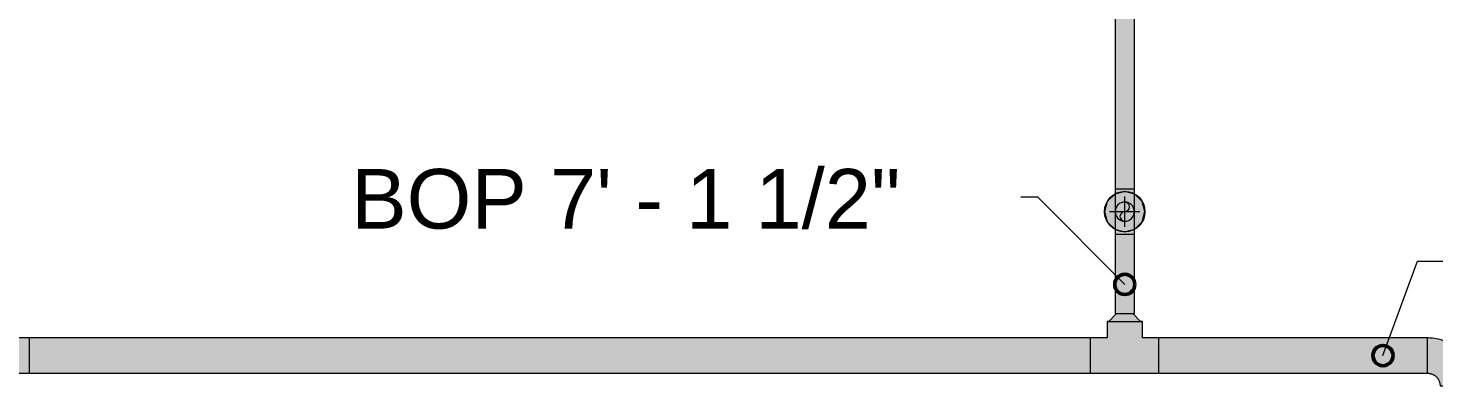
# Model space of a CAD drawing. Header units: inches. Extents: x -3385 to 41, y 7 to 1342.
# Drawn here: x -2508.7 to -2369.4, y 918.5 to 953.9 of the extents above; entities that cross this region are included whole.
import ezdxf

# ---------------------------------------------------------------- set-up
doc = ezdxf.new("R2010")
doc.units = ezdxf.units.IN
doc.header["$MEASUREMENT"] = 0
for name, color, linetype, lineweight in [('A-ANNO-NOTE', 131, 'Continuous', 9), ('G-ANNO-DIMS', 111, 'Continuous', 9), ('P-PIPE', 3, 'Continuous', 9), ('P-PIPE-CNTR', 3, 'Continuous', 9)]:
    doc.layers.add(name, color=color, linetype=linetype, lineweight=lineweight)
doc.styles.add('Arial', font='arial.ttf', dxfattribs={"height": 5.901198})

# ---------------------------------------------------------------- blocks, each defined once
blk = doc.blocks.new('Elbow - Welded - Generic - Standard-1105716-LOWER PARKING')
at = {"layer": 'P-PIPE'}
for points in [[(-2366.99, 918.5), (-2365.24, 918.5), (-2365.48, 919.97), (-2366.15, 921.29), (-2367.23, 922.35), (-2368.52, 923.01), (-2369.99, 923.24), (-2369.98, 922.37), (-2369.98, 919.74), (-2369.36, 919.58), (-2368.91, 919.12), (-2368.74, 918.5), (-2367.03, 918.5)], [(-2365.81, 920.63), (-2365.99, 921.01), (-2366.04, 921.08), (-2365.94, 920.88)]]:
    blk.add_hatch(color=256, dxfattribs=at).paths.add_polyline_path(points, flags=0)
at = {"layer": 'P-PIPE', "flags": 128}
for points in [[(-2368.21, 922.9), (-2368.39, 922.97), (-2368.57, 923.03), (-2368.75, 923.08), (-2368.94, 923.12), (-2369.12, 923.16), (-2369.31, 923.19), (-2369.5, 923.22), (-2369.69, 923.23), (-2369.88, 923.24), (-2369.99, 923.24)], [(-2365.24, 918.5), (-2365.25, 918.69), (-2365.26, 918.88), (-2365.28, 919.07), (-2365.3, 919.26), (-2365.34, 919.44), (-2365.38, 919.63), (-2365.43, 919.81), (-2365.48, 919.99), (-2365.55, 920.17), (-2365.62, 920.35), (-2365.7, 920.52), (-2365.78, 920.69), (-2365.87, 920.86), (-2365.97, 921.02), (-2366.07, 921.18), (-2366.18, 921.33), (-2366.3, 921.48), (-2366.42, 921.63), (-2366.55, 921.77), (-2366.68, 921.9), (-2366.82, 922.03), (-2366.96, 922.16), (-2367.11, 922.27), (-2367.27, 922.38), (-2367.42, 922.49), (-2367.59, 922.59), (-2367.75, 922.68), (-2367.92, 922.77), (-2368.09, 922.85), (-2368.21, 922.9)], [(-2369.99, 919.74), (-2369.94, 919.74), (-2369.89, 919.74), (-2369.84, 919.73), (-2369.79, 919.73), (-2369.74, 919.72), (-2369.69, 919.71), (-2369.64, 919.69), (-2369.59, 919.68), (-2369.55, 919.66), (-2369.52, 919.65)], [(-2369.52, 919.65), (-2369.48, 919.63), (-2369.43, 919.61), (-2369.39, 919.59), (-2369.34, 919.56), (-2369.3, 919.54), (-2369.26, 919.51), (-2369.22, 919.48), (-2369.18, 919.45), (-2369.15, 919.42), (-2369.11, 919.38), (-2369.07, 919.34), (-2369.04, 919.31), (-2369.01, 919.27), (-2368.98, 919.23), (-2368.95, 919.19), (-2368.93, 919.15), (-2368.9, 919.1), (-2368.88, 919.06), (-2368.86, 919.02), (-2368.84, 918.97), (-2368.82, 918.92), (-2368.8, 918.88), (-2368.79, 918.83), (-2368.78, 918.78), (-2368.77, 918.73), (-2368.76, 918.68), (-2368.75, 918.63), (-2368.75, 918.58), (-2368.74, 918.53), (-2368.74, 918.5)]]:
    blk.add_lwpolyline(points, dxfattribs=at)
at = {"layer": 'P-PIPE'}
for centre, major_axis, ratio, start_param, end_param in [((-2369.99, 921.49), (0, 1.75), 0.002083, 6.022208, 6.282346), ((-2369.99, 921.49), (0, 1.75), 0.002083, 5.759846, 6.020547), ((-2369.99, 921.49), (0, 1.75), 0.002083, 5.497925, 5.758747), ((-2369.99, 921.49), (0, 1.75), 0.002083, 5.236067, 5.496948), ((-2369.99, 921.49), (0, 1.75), 0.002083, 4.974229, 5.235148), ((-2369.99, 921.49), (0, 1.75), 0.002083, 4.712399, 4.973349), ((-2369.99, 921.49), (0, 1.75), 0.002083, 4.45057, 4.71155), ((-2369.99, 921.49), (0, 1.75), 0.002083, 4.18874, 4.44975), ((-2369.99, 921.49), (0, 1.75), 0.002083, 3.141593, 3.402553), ((-2369.99, 921.49), (0, 1.75), 0.002083, 3.926902, 4.187951), ((-2369.99, 921.49), (0, 1.75), 0.002083, 3.665044, 3.926151), ((-2369.99, 921.49), (0, 1.75), 0.002083, 3.403122, 3.664352), ((-2366.99, 918.5), (1.75, 0), 0.000839, 3.143676, 3.401381), ((-2366.99, 918.5), (1.75, 0), 0.000839, 3.405475, 3.664554), ((-2366.99, 918.5), (1.75, 0), 0.000839, 3.667275, 6.283185)]:
    blk.add_ellipse(centre, major_axis=major_axis, ratio=ratio, start_param=start_param, end_param=end_param, dxfattribs=at)

msp = doc.modelspace()

# ---------------------------------------------------------------- hatches: boundary and pattern name
at = {"layer": 'A-ANNO-NOTE'}
h = msp.add_hatch(color=256, dxfattribs=at)
edge = h.paths.add_edge_path(flags=0)
edge.add_arc((-2400, 935.743), 2, 0, 360)
msp.add_hatch(color=256, dxfattribs=at).paths.add_polyline_path([(-2400, 933.743), (-2399, 934.011), (-2398.268, 934.743), (-2398, 935.743), (-2398.268, 936.743), (-2399, 937.475), (-2400, 937.743), (-2401, 937.475), (-2401.732, 936.743), (-2402, 935.743), (-2401.732, 934.743), (-2401, 934.011), (-2400.404, 933.851)], flags=0)
at = {"layer": 'P-PIPE'}
h = msp.add_hatch(color=256, dxfattribs=at)
h.paths.add_polyline_path([(-2400.672, 937.984), (-2400.672, 937.985), (-2400.672, 947.597)], flags=0)
h.paths.add_polyline_path([(-2400, 937.983), (-2400, 1062.495), (-2400.95, 1062.498), (-2400.95, 937.987), (-2400.473, 937.983), (-2400.246, 937.983)], flags=0)
for points in [[(-2400, 937.983), (-2399.05, 937.987), (-2399.05, 1062.499), (-2399.528, 1062.495), (-2400, 1062.495), (-2400, 947.597)], [(-2400, 934.793), (-2399.754, 934.825), (-2399.525, 934.92), (-2399.328, 935.071), (-2399.177, 935.268), (-2399.082, 935.497), (-2399.05, 935.743), (-2399.082, 935.989), (-2399.177, 936.218), (-2399.328, 936.415), (-2399.525, 936.566), (-2399.754, 936.66), (-2400, 936.693), (-2400.246, 936.66), (-2400.475, 936.566), (-2400.672, 936.415), (-2400.823, 936.218), (-2400.918, 935.989), (-2400.95, 935.743), (-2400.918, 935.497), (-2400.823, 935.268), (-2400.672, 935.071), (-2400.475, 934.92), (-2400.246, 934.825)], [(-2400, 925.655), (-2400, 933.495), (-2400.95, 933.498), (-2400.95, 925.659), (-2400.475, 925.656), (-2400.246, 925.656)], [(-2399.997, 924.872), (-2398.438, 924.878), (-2399.188, 925.657), (-2400.823, 925.649), (-2401.563, 924.878), (-2400.246, 924.872), (-2399.998, 924.872)], [(-2399.996, 921.485), (-2398.25, 923.242), (-2398.25, 924.878), (-2398.868, 924.873), (-2401.7, 924.877), (-2401.75, 924.878), (-2401.75, 923.242), (-2400.449, 921.938), (-2400.291, 921.779)], [(-2399.544, 924.871), (-2401.563, 924.878), (-2401.563, 924.881), (-2401.208, 924.873), (-2399.702, 924.871)], [(-2510.194, 919.742), (-2508.56, 919.742), (-2508.557, 920.832), (-2508.56, 923.242), (-2515.332, 923.242), (-2515.329, 922.374), (-2515.332, 919.742), (-2513.696, 919.742), (-2512.395, 921.046), (-2511.942, 921.5), (-2510.196, 919.742)], [(-2508.557, 921.492), (-2403.382, 921.492), (-2403.386, 923.242), (-2508.56, 923.242), (-2508.557, 922.367), (-2508.557, 921.945)], [(-2396.614, 919.742), (-2396.611, 920.611), (-2396.614, 923.242), (-2398.25, 923.242), (-2398.76, 922.725), (-2399.996, 921.485), (-2401.751, 923.242), (-2403.386, 923.242), (-2403.382, 922.153), (-2403.384, 919.742)], [(-2396.611, 921.492), (-2369.982, 921.492), (-2369.986, 923.242), (-2396.614, 923.242), (-2396.611, 922.07), (-2396.611, 921.493)], [(-2489.274, 919.742), (-2403.386, 919.742), (-2403.383, 920.617), (-2403.382, 921.492), (-2508.557, 921.492), (-2508.559, 919.742), (-2506.748, 919.742)]]:
    msp.add_hatch(color=256, dxfattribs=at).paths.add_polyline_path(points, flags=0)
h = msp.add_hatch(color=256, dxfattribs=at)
h.paths.add_polyline_path([(-2400.951, 935.743), (-2400.918, 935.991), (-2400.788, 936.275), (-2400.655, 936.432), (-2400.442, 936.58), (-2400.244, 936.661), (-2400, 936.694), (-2400, 937.983), (-2400.951, 937.987), (-2400.951, 935.909)], flags=0)
h.paths.add_polyline_path([(-2400, 933.495), (-2400.006, 934.793), (-2400.253, 934.826), (-2400.477, 934.921), (-2400.674, 935.073), (-2400.841, 935.309), (-2400.879, 935.381), (-2400.933, 935.56), (-2400.951, 935.743), (-2400.951, 933.499), (-2400.475, 933.495), (-2400.246, 933.495)], flags=0)
h = msp.add_hatch(color=256, dxfattribs=at)
h.paths.add_polyline_path([(-2399.049, 935.743), (-2399.049, 937.987), (-2399.525, 937.983), (-2400, 937.983), (-2399.994, 936.693), (-2399.746, 936.659), (-2399.523, 936.565), (-2399.326, 936.414), (-2399.159, 936.176), (-2399.121, 936.104), (-2399.067, 935.925), (-2399.05, 935.751)], flags=0)
h.paths.add_polyline_path([(-2400, 933.495), (-2399.049, 933.499), (-2399.05, 935.735), (-2399.082, 935.495), (-2399.213, 935.21), (-2399.346, 935.053), (-2399.539, 934.913), (-2399.754, 934.824), (-2400, 934.792), (-2400, 933.851)], flags=0)
h = msp.add_hatch(color=256, dxfattribs=at)
h.paths.add_polyline_path([(-2400.918, 935.503), (-2400.95, 935.743), (-2400.915, 935.994), (-2400.823, 936.218), (-2400.667, 936.418), (-2400.475, 936.566), (-2400.24, 936.661), (-2400, 936.693), (-2399.749, 936.658), (-2399.525, 936.566), (-2399.325, 936.41), (-2399.177, 936.218), (-2399.082, 935.989), (-2399.05, 935.74), (-2399.085, 935.492), (-2399.177, 935.268), (-2399.328, 935.071), (-2399.526, 934.92), (-2399.756, 934.825), (-2400.003, 934.793), (-2400.251, 934.827), (-2400.475, 934.92), (-2400.675, 935.076), (-2400.823, 935.268), (-2400.918, 935.499)], flags=0)
h.paths.add_polyline_path([(-2400, 934.792), (-2399.751, 934.826), (-2399.523, 934.921), (-2399.326, 935.073), (-2399.175, 935.27), (-2399.081, 935.499), (-2399.05, 935.749), (-2399.082, 935.991), (-2399.178, 936.221), (-2399.329, 936.416), (-2399.527, 936.567), (-2399.756, 936.661), (-2400.006, 936.693), (-2400.248, 936.66), (-2400.478, 936.564), (-2400.674, 936.414), (-2400.825, 936.215), (-2400.919, 935.986), (-2400.95, 935.737), (-2400.917, 935.494), (-2400.822, 935.265), (-2400.67, 935.069), (-2400.473, 934.918), (-2400.243, 934.824), (-2400.002, 934.792)], flags=0)
h = msp.add_hatch(color=256, dxfattribs=at)
h.paths.add_polyline_path([(-2399.525, 925.656), (-2399.05, 925.659), (-2399.05, 933.499), (-2399.525, 933.495)], flags=0)
h.paths.add_polyline_path([(-2400, 925.655), (-2399.525, 925.656), (-2399.525, 933.495), (-2400, 933.495)], flags=0)
h = msp.add_hatch(color=256, dxfattribs=at)
h.paths.add_polyline_path([(-2396.613, 919.742), (-2369.986, 919.742), (-2369.982, 920.852), (-2369.982, 921.492), (-2396.611, 921.492), (-2396.614, 919.742)], flags=0)
h.paths.add_polyline_path([(-2396.612, 919.977), (-2396.612, 919.977), (-2384.425, 919.977)], flags=0)

# ---------------------------------------------------------------- linework, layer by layer
at = {"layer": 'A-ANNO-NOTE'}
for p, q in [((-2400, 937.743), (-2401, 937.475)), ((-2399, 937.475), (-2400, 937.743)), ((-2401.732, 936.743), (-2402, 935.743)), ((-2401, 937.475), (-2401.732, 936.743)), ((-2398.268, 936.743), (-2399, 937.475)), ((-2398, 935.743), (-2398.268, 936.743)), ((-2402, 935.743), (-2401.732, 934.743)), ((-2398.268, 934.743), (-2398, 935.743)), ((-2401.732, 934.743), (-2401, 934.011)), ((-2401, 934.011), (-2400.404, 933.851)), ((-2400.404, 933.851), (-2400, 933.743)), ((-2400, 933.743), (-2399, 934.011)), ((-2399, 934.011), (-2398.268, 934.743))]:
    msp.add_line(p, q, dxfattribs=at)
msp.add_circle((-2400, 935.743), 2, dxfattribs=at)
at = {"layer": 'G-ANNO-DIMS'}
for p, q in [((-2408.62, 937.157), (-2421.105, 937.157)), ((-2400, 928.536), (-2408.62, 937.157)), ((-2374.409, 921.492), (-2371.002, 930.827)), ((-2371.002, 930.827), (-2365.041, 930.827))]:
    msp.add_line(p, q, dxfattribs=at)
at = {"layer": 'G-ANNO-DIMS', "lineweight": 50}
for centre in [(-2400, 928.536), (-2374.409, 921.492)]:
    msp.add_circle(centre, 1, dxfattribs=at)
at = {"layer": 'P-PIPE'}
for p, q in [((-2400.95, 1062.499), (-2400.95, 937.987)), ((-2399.05, 937.987), (-2399.05, 1062.499)), ((-2400.951, 937.987), (-2400.951, 933.499)), ((-2399.049, 933.499), (-2399.049, 937.987)), ((-2400.95, 933.499), (-2400.95, 925.659)), ((-2399.05, 925.659), (-2399.05, 933.499)), ((-2400.812, 925.659), (-2401.563, 924.878)), ((-2399.188, 925.659), (-2398.438, 924.878)), ((-2401.75, 924.878), (-2401.75, 923.242)), ((-2398.25, 923.242), (-2398.25, 924.878)), ((-2508.56, 923.242), (-2515.332, 923.242)), ((-2403.386, 923.242), (-2508.56, 923.242)), ((-2401.75, 923.242), (-2403.386, 923.242)), ((-2396.614, 923.242), (-2398.25, 923.242)), ((-2369.986, 923.242), (-2396.614, 923.242)), ((-2510.196, 919.742), (-2508.56, 919.742)), ((-2508.56, 919.742), (-2403.386, 919.742)), ((-2403.386, 919.742), (-2396.614, 919.742)), ((-2396.614, 919.742), (-2369.986, 919.742))]:
    msp.add_line(p, q, dxfattribs=at)
for centre, radius, start, end in [((-2400, 935.743), 0.95, 0, 180), ((-2400, 936.218), 0.475, 270, 90), ((-2400, 935.743), 0.95, 180, 0), ((-2400, 935.268), 0.475, 90, 270)]:
    msp.add_arc(centre, radius, start, end, dxfattribs=at)
for centre, major_axis, ratio, start_param, end_param in [((-2400, 937.987), (0.951, 0), 0.0041666, 3.1415927, 3.403392), ((-2400, 937.987), (0.951, 0), 0.0041666, 3.4054884, 3.6651914), ((-2400, 937.987), (0.951, 0), 0.0041666, 3.6663729, 3.9269908), ((-2400, 937.987), (0.95, 0), 0.0041666, 3.6651914, 3.9260253), ((-2400, 937.987), (0.951, 0), 0.0041666, 3.9277311, 4.1887902), ((-2400, 937.987), (0.95, 0), 0.0041666, 3.9269908, 4.1882663), ((-2400, 937.987), (0.951, 0), 0.0041666, 4.1892397, 4.4505896), ((-2400, 937.987), (0.95, 0), 0.0041666, 4.1887902, 4.4503567), ((-2400, 937.987), (0.951, 0), 0.0041666, 4.4508064, 4.712389), ((-2400, 937.987), (0.95, 0), 0.0041666, 4.4505896, 4.712389), ((-2400, 937.987), (0.951, 0), 0.0041666, 4.712389, 4.9739716), ((-2400, 937.987), (0.95, 0), 0.0041666, 4.712389, 4.9741884), ((-2400, 937.987), (0.951, 0), 0.0041666, 4.9741884, 5.2355383), ((-2400, 937.987), (0.95, 0), 0.0041666, 4.9744212, 5.2359878), ((-2400, 937.987), (0.951, 0), 0.0041666, 5.2359878, 5.4970469), ((-2400, 937.987), (0.95, 0), 0.0041666, 5.2365116, 5.4977871), ((-2400, 937.987), (0.951, 0), 0.0041666, 5.4977871, 5.758405), ((-2400, 937.987), (0.95, 0), 0.0041666, 5.4987526, 5.7595865), ((-2400, 937.987), (0.951, 0), 0.0041666, 5.7595865, 6.0192896), ((-2400, 937.987), (0.951, 0), 0.0041666, 6.0213859, 6.2831853), ((-2400, 933.499), (0.951, 0), 0.0041666, 3.1415927, 4.712389), ((-2400, 933.499), (0.95, 0), 0.0041666, 3.6651914, 3.9260253), ((-2400, 933.499), (0.95, 0), 0.0041666, 3.9269908, 4.1882663), ((-2400, 933.499), (0.95, 0), 0.0041666, 4.1887902, 4.4503567), ((-2400, 933.499), (0.95, 0), 0.0041666, 4.4505896, 4.712389), ((-2400, 933.499), (0.951, 0), 0.0041666, 4.712389, 6.2831853), ((-2400, 933.499), (0.95, 0), 0.0041666, 4.712389, 4.9741884), ((-2400, 933.499), (0.95, 0), 0.0041666, 4.9744212, 5.2359878), ((-2400, 933.499), (0.95, 0), 0.0041666, 5.2365116, 5.4977871), ((-2400, 933.499), (0.95, 0), 0.0041666, 5.4987526, 5.7595865), ((-2400, 925.659), (0.95, 0), 0.0041666, 3.1415927, 4.712389), ((-2400, 925.659), (0.95, 0), 0.0041666, 4.712389, 6.2831853), ((-2400, 924.878), (1.75, 0), 0.0041666, 2.6833511, 3.1415931), ((-2400, 924.878), (1.75, 0), 0.0041666, 3.1436764, 6.2831857), ((-2400, 924.878), (1.75, 0), 0.0041666, 0.0020837, 0.4575634), ((-2508.56, 921.492), (0, 1.75), 0.0020833, 6.0255526, 6.2831853), ((-2508.56, 921.492), (0, 1.75), 0.0020833, 6.154357, 6.2831853), ((-2508.56, 921.492), (0, 1.75), 0.0020833, 5.8925576, 6.0213859), ((-2508.56, 921.492), (0, 1.75), 0.0020833, 5.7637532, 5.8925815), ((-2508.56, 921.492), (0, 1.75), 0.0020833, 5.5019538, 5.7603148), ((-2508.56, 921.492), (0, 1.75), 0.0020833, 5.5026306, 5.7595865), ((-2508.56, 921.492), (0, 1.75), 0.0020833, 5.2401544, 5.4982253), ((-2508.56, 921.492), (0, 1.75), 0.0020833, 5.2405436, 5.4977871), ((-2508.56, 921.492), (0, 1.75), 0.0020833, 4.978355, 5.2362354), ((-2508.56, 921.492), (0, 1.75), 0.0020833, 4.9785546, 5.2359878), ((-2403.386, 921.492), (0, 1.75), 0.0020833, 6.1501904, 6.2790187), ((-2403.386, 921.492), (0, 1.75), 0.0020833, 6.0213859, 6.1502142), ((-2403.386, 921.492), (0, 1.75), 0.0020833, 5.888391, 6.0172193), ((-2403.386, 921.492), (0, 1.75), 0.0020833, 5.7595865, 5.8884148), ((-2403.386, 921.492), (0, 1.75), 0.0020833, 5.4977871, 5.7561421), ((-2403.386, 921.492), (0, 1.75), 0.0020833, 5.498458, 5.7554199), ((-2403.386, 921.492), (0, 1.75), 0.0020833, 5.2363734, 5.4936205), ((-2403.386, 921.492), (0, 1.75), 0.0020833, 5.2359878, 5.4940551), ((-2403.386, 921.492), (0, 1.75), 0.0020833, 4.9743854, 5.2318211), ((-2403.386, 921.492), (0, 1.75), 0.0020833, 4.9741884, 5.2320662), ((-2396.614, 921.492), (0, 1.75), 0.0020833, 6.1501904, 6.2790187), ((-2396.614, 921.492), (0, 1.75), 0.0020833, 6.0213859, 6.1502142), ((-2396.614, 921.492), (0, 1.75), 0.0020833, 5.888391, 6.0172193), ((-2396.614, 921.492), (0, 1.75), 0.0020833, 5.7595865, 5.8884148), ((-2396.614, 921.492), (0, 1.75), 0.0020833, 5.4977871, 5.7561421), ((-2396.614, 921.492), (0, 1.75), 0.0020833, 5.498458, 5.7554199), ((-2396.614, 921.492), (0, 1.75), 0.0020833, 5.2363734, 5.4936205), ((-2396.614, 921.492), (0, 1.75), 0.0020833, 5.2359878, 5.4940551), ((-2396.614, 921.492), (0, 1.75), 0.0020833, 4.9743854, 5.2318211), ((-2396.614, 921.492), (0, 1.75), 0.0020833, 4.9741884, 5.2320662), ((-2369.986, 921.492), (0, 1.75), 0.0020833, 6.0213859, 6.2831853), ((-2369.986, 921.492), (0, 1.75), 0.0020833, 5.7595865, 6.0208157), ((-2369.986, 921.492), (0, 1.75), 0.0020833, 5.4977871, 5.7588946), ((-2369.986, 921.492), (0, 1.75), 0.0020833, 5.2359878, 5.4970365), ((-2369.986, 921.492), (0, 1.75), 0.0020833, 4.9741884, 5.2351985), ((-2508.56, 921.492), (0, 1.75), 0.0020833, 4.7165556, 4.974284), ((-2508.56, 921.492), (0, 1.75), 0.0020833, 4.7166036, 4.9741884), ((-2508.56, 921.492), (0, 1.75), 0.0020833, 4.4547562, 4.7123433), ((-2508.56, 921.492), (0, 1.75), 0.0020833, 4.4546629, 4.712389), ((-2508.56, 921.492), (0, 1.75), 0.0020833, 4.1929568, 4.4503926), ((-2508.56, 921.492), (0, 1.75), 0.0020833, 4.1927118, 4.4505896), ((-2403.386, 921.492), (0, 1.75), 0.0020833, 4.1885425, 4.446423), ((-2403.386, 921.492), (0, 1.75), 0.0020833, 4.1887902, 4.4462233), ((-2403.386, 921.492), (0, 1.75), 0.0020833, 4.7124347, 4.9700217), ((-2403.386, 921.492), (0, 1.75), 0.0020833, 4.712389, 4.9701151), ((-2403.386, 921.492), (0, 1.75), 0.0020833, 4.4504939, 4.7082223), ((-2403.386, 921.492), (0, 1.75), 0.0020833, 4.4505896, 4.7081744), ((-2396.614, 921.492), (0, 1.75), 0.0020833, 4.7124347, 4.9700217), ((-2396.614, 921.492), (0, 1.75), 0.0020833, 4.712389, 4.9701151), ((-2396.614, 921.492), (0, 1.75), 0.0020833, 4.4504939, 4.7082223), ((-2396.614, 921.492), (0, 1.75), 0.0020833, 4.4505896, 4.7081744), ((-2396.614, 921.492), (0, 1.75), 0.0020833, 4.1885425, 4.446423), ((-2396.614, 921.492), (0, 1.75), 0.0020833, 4.1887902, 4.4462233), ((-2369.986, 921.492), (0, 1.75), 0.0020833, 4.712389, 4.9733682), ((-2369.986, 921.492), (0, 1.75), 0.0020833, 4.4505896, 4.7115399), ((-2369.986, 921.492), (0, 1.75), 0.0020833, 4.1887902, 4.4497096), ((-2508.56, 921.492), (0, 1.75), 0.0020833, 3.2745638, 3.403392), ((-2508.56, 921.492), (0, 1.75), 0.0020833, 3.1457593, 3.2745876), ((-2508.56, 921.492), (0, 1.75), 0.0020833, 3.5363631, 3.6651914), ((-2508.56, 921.492), (0, 1.75), 0.0020833, 3.4075587, 3.536387), ((-2508.56, 921.492), (0, 1.75), 0.0020833, 3.9311575, 4.1884046), ((-2508.56, 921.492), (0, 1.75), 0.0020833, 3.9307229, 4.1887902), ((-2508.56, 921.492), (0, 1.75), 0.0020833, 3.6686358, 3.9269908), ((-2508.56, 921.492), (0, 1.75), 0.0020833, 3.6693581, 3.92632), ((-2403.386, 921.492), (0, 1.75), 0.0020833, 3.1415927, 3.3992254), ((-2403.386, 921.492), (0, 1.75), 0.0020833, 3.1415927, 3.2704209), ((-2403.386, 921.492), (0, 1.75), 0.0020833, 3.403392, 3.5322203), ((-2403.386, 921.492), (0, 1.75), 0.0020833, 3.6644631, 3.9228242), ((-2403.386, 921.492), (0, 1.75), 0.0020833, 3.6651914, 3.9221473), ((-2403.386, 921.492), (0, 1.75), 0.0020833, 3.5321965, 3.6610248), ((-2403.386, 921.492), (0, 1.75), 0.0020833, 3.9265527, 4.1846236), ((-2403.386, 921.492), (0, 1.75), 0.0020833, 3.9269908, 4.1842344), ((-2396.614, 921.492), (0, 1.75), 0.0020833, 3.1415927, 3.3992254), ((-2396.614, 921.492), (0, 1.75), 0.0020833, 3.1415927, 3.2704209), ((-2396.614, 921.492), (0, 1.75), 0.0020833, 3.5321965, 3.6610248), ((-2396.614, 921.492), (0, 1.75), 0.0020833, 3.403392, 3.5322203), ((-2396.614, 921.492), (0, 1.75), 0.0020833, 3.9265527, 4.1846236), ((-2396.614, 921.492), (0, 1.75), 0.0020833, 3.9269908, 4.1842344), ((-2396.614, 921.492), (0, 1.75), 0.0020833, 3.6644631, 3.9228242), ((-2396.614, 921.492), (0, 1.75), 0.0020833, 3.6651914, 3.9221473), ((-2369.986, 921.492), (0, 1.75), 0.0020833, 3.1415927, 3.4017255), ((-2369.986, 921.492), (0, 1.75), 0.0020833, 3.403392, 3.6640924), ((-2369.986, 921.492), (0, 1.75), 0.0020833, 3.6651914, 3.9260134), ((-2369.986, 921.492), (0, 1.75), 0.0020833, 3.9269908, 4.1878715)]:
    msp.add_ellipse(centre, major_axis=major_axis, ratio=ratio, start_param=start_param, end_param=end_param, dxfattribs=at)
at = {"layer": 'P-PIPE-CNTR'}
for p, q in [((-2400, 934.243), (-2400, 937.243)), ((-2401.5, 935.743), (-2398.5, 935.743))]:
    msp.add_line(p, q, dxfattribs=at)

# ---------------------------------------------------------------- block references
at = {"layer": 'P-PIPE'}
msp.add_blockref('Elbow - Welded - Generic - Standard-1105716-LOWER PARKING', (0, 0), dxfattribs=at)

# ---------------------------------------------------------------- next in the draw order: texts
at = {"layer": 'G-ANNO-DIMS', "insert": (-2476.665, 939.961), "char_height": 5.9012, "width": 64.872, "attachment_point": 1, "line_spacing_factor": 0.938532, "style": 'Arial', "bg_fill": 3, "box_fill_scale": 1.25, "bg_fill_color": 0, "bg_fill_transparency": 0}
msp.add_mtext('BOP 7\' - 1 1/2"', dxfattribs=at)

doc.saveas('drawing.dxf')
